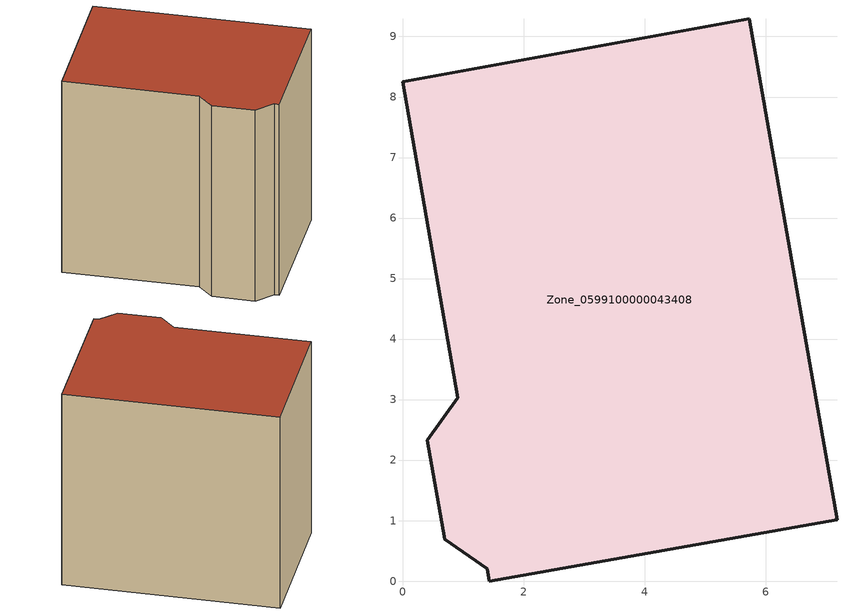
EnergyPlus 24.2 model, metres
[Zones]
Zone_0599100000043408
 floor ground (C_G): 1.4,0.2 0.7,0.69 0.41,2.33 0.91,3.03 0,8.25 5.73,9.29 7.18,1.01 1.43,0 z0
 wall outside (C_F): 7.18,1.01 5.73,9.29 0,8.25 0.91,3.03 0.41,2.33 0.7,0.69 1.4,0.2 1.43,0 7.18,1.01 z0:8.27
 roof outside (C_R): 0.7,0.69 1.4,0.2 1.43,0 7.18,1.01 5.73,9.29 0,8.25 0.91,3.03 0.41,2.33 z8.27
[BUILDING]
Pand.0599100000043408: North Axis=0; Terrain=City; Loads Convergence Tolerance Value=0.04; Temperature Convergence Tolerance Value=0.4; Solar Distribution=FullExterior; Maximum Number of Warmup Days=25; Minimum Number of Warmup Days=1
[Site:Location]
Rotterdam.The.Hague.AP_ZH_NLD Design_Conditions: Latitude=51.96; Longitude=4.45; Time Zone=1; Elevation=-4.5
[SITE:GROUNDTEMPERATURE:BUILDINGSURFACE]
18, 18, 18, 18, 18, 18, 18, 18, 18, 18, 18, 18
[MATERIAL] Thermal Absorptance=0.9; Solar Absorptance=0.7; Visible Absorptance=0.7
Name | Roughness | Thickness | Conductivity | Density | Specific Heat
G.TC.1946 | MediumSmooth | 0.15 | 1 | 540 | 1210
F.TC.1946 | Rough | 0.3 | 0.857143 | 1920 | 840
R.TC.1946 | MediumRough | 0.2 | 0.909091 | 1500 | 1000
[CONSTRUCTION]
C_G: G.TC.1946
C_F: F.TC.1946
C_R: R.TC.1946
[ZONE]
Zone_0599100000043408: Type=1; Multiplier=1; Ceiling Height=Autocalculate; Volume=Autocalculate; Floor Area=autocalculate; Part of Total Floor Area=Yes
[ZONEINFILTRATION:DESIGNFLOWRATE]
Infil_Zone_0599100000043408: Zone or ZoneList or Space or SpaceList=Zone_0599100000043408; Schedule=AlwaysOn; Design Flow Rate Calculation Method=Flow/Area; Flow Rate per Floor Area=0.003; Constant Term Coefficient=1; Temperature Term Coefficient=0; Velocity Term Coefficient=0; Velocity Squared Term Coefficient=0
[HVACTEMPLATE:ZONE:IDEALLOADSAIRSYSTEM]
Zone_0599100000043408: Maximum Heating Supply Air Temperature=50; Minimum Cooling Supply Air Temperature=13; Maximum Heating Supply Air Humidity Ratio=0.0156; Minimum Cooling Supply Air Humidity Ratio=0.0077; Heating Limit=NoLimit; Cooling Limit=NoLimit; Dehumidification Control Type=ConstantSensibleHeatRatio; Cooling Sensible Heat Ratio=0.7; Dehumidification Setpoint=60; Humidification Control Type=None; Humidification Setpoint=30; Outdoor Air Method=None; Outdoor Air Flow Rate per Person=0.00944; Outdoor Air Flow Rate per Zone Floor Area=0; Outdoor Air Flow Rate per Zone=0; Demand Controlled Ventilation Type=None; Outdoor Air Economizer Type=NoEconomizer; Heat Recovery Type=None; Sensible Heat Recovery Effectiveness=0.7; Latent Heat Recovery Effectiveness=0.65
[ZONECONTROL:THERMOSTAT]
ThermostatControl_Zone_0599100000043408: Zone or ZoneList=Zone_0599100000043408; Control Type Schedule=DualSetpointControlType; Control 1=Thermostat_Zone_0599100000043408; Temperature Difference Between Cutout And Setpoint=0
[THERMOSTATSETPOINT:DUALSETPOINT]
Thermostat_Zone_0599100000043408: Heating Setpoint Temperature Schedule=HeatingSetpoint_Zone_0599100000043408; Cooling Setpoint Temperature Schedule=CoolingSetpoint_Zone_0599100000043408
[SCHEDULE:COMPACT]
HeatingSetpoint_Zone_0599100000043408: Through: 12/31, For: AllDays, Until: 24:00, 21
CoolingSetpoint_Zone_0599100000043408: Through: 12/31, For: AllDays, Until: 24:00, 24
DualSetpointControlType: Through: 12/31, For: AllDays, Until: 24:00, 4
AlwaysOn: Through: 12/31, For: AllDays, Until: 24:00, 1
